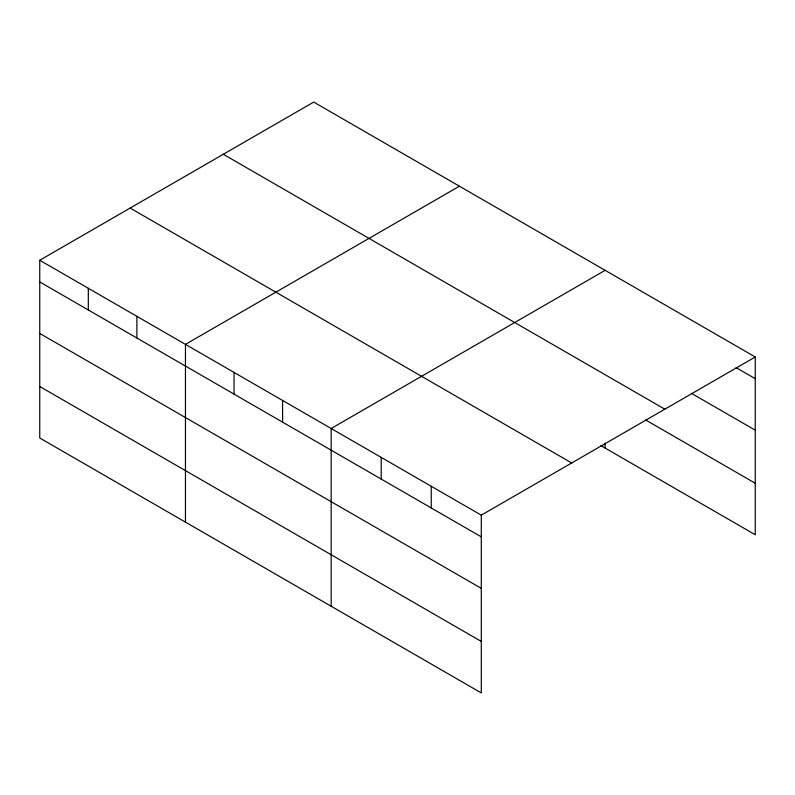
<?xml version="1.0" encoding="UTF-8"?>
<svg xmlns="http://www.w3.org/2000/svg" width="795" height="795" viewBox="0 0 795 795"><rect width="100%" height="100%" fill="white"/><g stroke="black" fill="none" stroke-linecap="round" stroke-linejoin="round"><path stroke-width="1.19" d="M481.283 588.35L481.283 515.17L39.75 260.253L39.75 438.005L481.283 692.922L481.283 588.35L39.75 333.433M600.901 445.637L755.25 534.747L755.25 356.995L313.717 102.078L39.75 260.253M459.421 186.199L185.454 344.374L185.454 522.126M605.124 270.33L331.157 428.495L331.157 606.247M481.283 515.17L755.25 356.995M736.091 367.608L755.25 378.678M691.372 393.296L755.25 430.175M223.306 154.28L664.839 409.196M645.59 419.929L755.25 483.241M130.161 208.061L571.694 462.978M39.75 281.937L481.283 536.854M39.75 386.499L481.283 641.416M605.124 443.173L605.124 448.072M431.238 486.282L431.238 507.955M381.203 457.393L381.203 479.067M282.593 400.461L282.593 422.135M234.028 372.418L234.028 394.101M136.889 316.34L136.889 338.014M88.315 288.297L88.315 309.971"/></g></svg>
